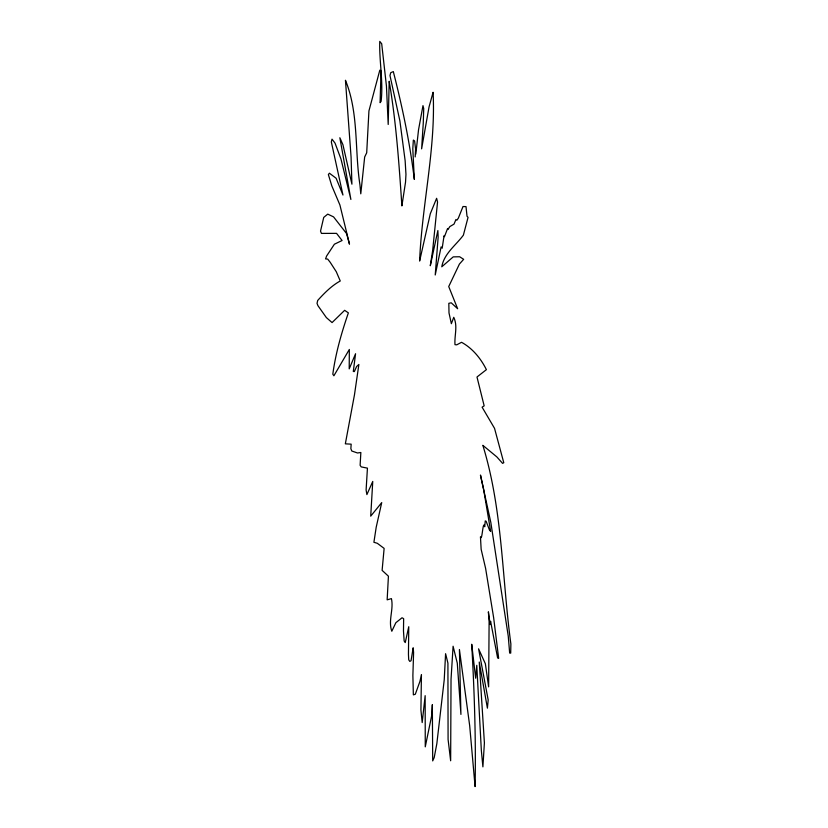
<?xml version="1.0" encoding="UTF-8"?>
<svg xmlns="http://www.w3.org/2000/svg" width="828" height="828" viewBox="0 0 828 828"><rect width="100%" height="100%" fill="white"/><g stroke="black" fill="none" stroke-linecap="round" stroke-linejoin="round"><path stroke-width="1.24" d="M415.822 154.091L418.544 129.727L422.984 105.632L423.719 108.592L423.274 122.979L421.618 148.864L429.039 106.978L433.085 92.281C435.942 148.636 421.887 204.775 419.62 261.058L430.301 213.738L436.625 198.306L437.546 202.042L432.651 250.542L430.301 265.736L437.867 230.536L438.147 237.15L435.228 274.979L441.117 246.858L442.173 248.265L444.056 235.732L444.439 236.704L447.586 228.538L447.958 229.501L449.852 226.572L454.013 224.119L455.959 219.503L456.818 220.258L458.319 218.219L463.007 206.524L466.009 206.607L467.023 216.243L468.048 217.381L463.38 235.162C455.824 245.388 444.077 253.513 441.779 266.802L453.226 256.877L459.633 256.752L463.659 259.319L459.416 264.06L448.724 286.55L457.636 308.72L451.239 302.82L448.828 303.317L449.004 312.943L451.363 323.696L453.754 317.31C457.977 326.128 454.293 335.506 454.986 344.676L456.725 344.831L461.548 342.306C472.529 348.277 480.964 358.659 486.398 369.661L476.99 376.999L484.163 405.855L482.103 407.169L494.533 428.335L503.776 462.717L502.565 463.359L496.852 456.911L482.848 445.329C502.689 509.748 501.923 577.727 510.876 643.967L510.71 653.126L509.655 653.054L508.247 636.142L490.838 522.52L480.457 475.044L483.521 488.82L490.652 531.348L489.565 530.272L486.129 521.247L485.249 520.905L484.722 526.743L484.007 524.931C482.662 524.776 481.937 541.905 480.457 536.813L481.151 549.316L485.601 568.35L493.633 617.616L498.663 658.312L497.628 658.001L490.59 621.238L490.135 624.529L488.385 611.82L489.11 621.787L488.623 686.878L485.363 663.725L478.584 648.831L488.178 699.929L487.402 708.168L479.257 662.038L484.401 742.933L482.9 766.873L481.347 750.478L476.773 665.298L475.665 678.215L471.712 644.246C474.361 691.618 476.007 739.135 475.086 786.6L469.683 725.711L459.416 649.504L460.927 714.409L457.284 663.135L453.092 646.233L451.032 679.302L450.649 760.777L448.083 739.435L447.917 663.125L445.588 653.696L444.232 679.767L436.832 743.72L434.203 757.548L432.702 760.901L432.34 704.669L431.564 716.22L425.261 746.856L425.157 695.665L422.187 722.575L420.924 710.082L421.431 674.551L419.941 681.403L415.314 694.226L413.358 694.868L412.882 675.513L413.596 652.433L413.172 647.786L411.05 660.723L409.808 661.406L408.721 659.792L408.452 654.379L408.753 626.713L405.244 642.611L404.157 640.986L403.474 630.946L403.65 618.671L402.025 617.781L395.856 622.718L391.81 631.236C387.959 620.627 393.89 609.48 391.416 598.613L387.152 599.834L388.425 576.195L382.112 570.368L384.13 548.395L377.299 543.292L373.904 542.278L376.202 527.229L381.729 502.596L370.716 516.154L372.755 481.43L366.887 494.595L366.111 489.99L367.435 468.141L361.205 466.888L360.118 465.284L360.853 452.502L357.489 452.978L351.776 451.001L350.865 448.662L351.165 444.16L345.338 443.839L354.477 394.79L358.876 364.475L356.599 366.525L354.363 371.555L353.308 371.472L355.564 353.732L349.209 368.864L349.333 349.457L333.891 375.777L332.815 374.184C335.619 353.277 341.54 332.784 348.371 312.88L344.645 310.314L332.069 322.578L326.367 317.59L317.931 305.667L317.031 303.358L317.704 300.44C324.338 293.122 331.552 285.753 340.256 280.982L336.282 271.729L330.186 262.29L327.691 259.092L325.57 258.895L326.605 256.038L334.388 244.219L342.078 240.513L336.551 233.361L321.44 233.403L320.529 231.105L323.727 217.412L327.733 214.121L333.56 216.884L346.559 233.579L349.488 244.167L339.915 205.002L331.821 185.886L328.364 174.563L329.399 173.197L336.116 178.248L342.958 195.035L331.335 141.981L332.007 139.135L335.019 143.089L340.97 158.997L350.886 199.465L339.853 137.738L342.895 144.6L351.921 184.189L351.072 157.082L345.452 80.275C358.907 113.084 354.55 150.437 359.963 184.975L360.78 193.835L364.672 156.978L366.7 152.807L368.936 110.921L379.814 70.163L381.035 71.011L380.093 102.662L381.118 101.316C383.405 81.361 379.141 61.282 379.762 41.4L381.698 43.76L386.438 85.988L388.197 124.479L389.191 81.279C396.198 122.399 399.086 164.317 401.89 205.924L405.534 182.108L405.958 174.377L405.14 160.715L399.893 120.929L389.988 75.545L390.712 72.74L393.31 71.581C402.367 107.071 409.943 142.996 414.321 179.376L412.799 148.709L413.358 140.067L414.58 140.915L415.573 148.988L415.18 156.927"/></g></svg>
